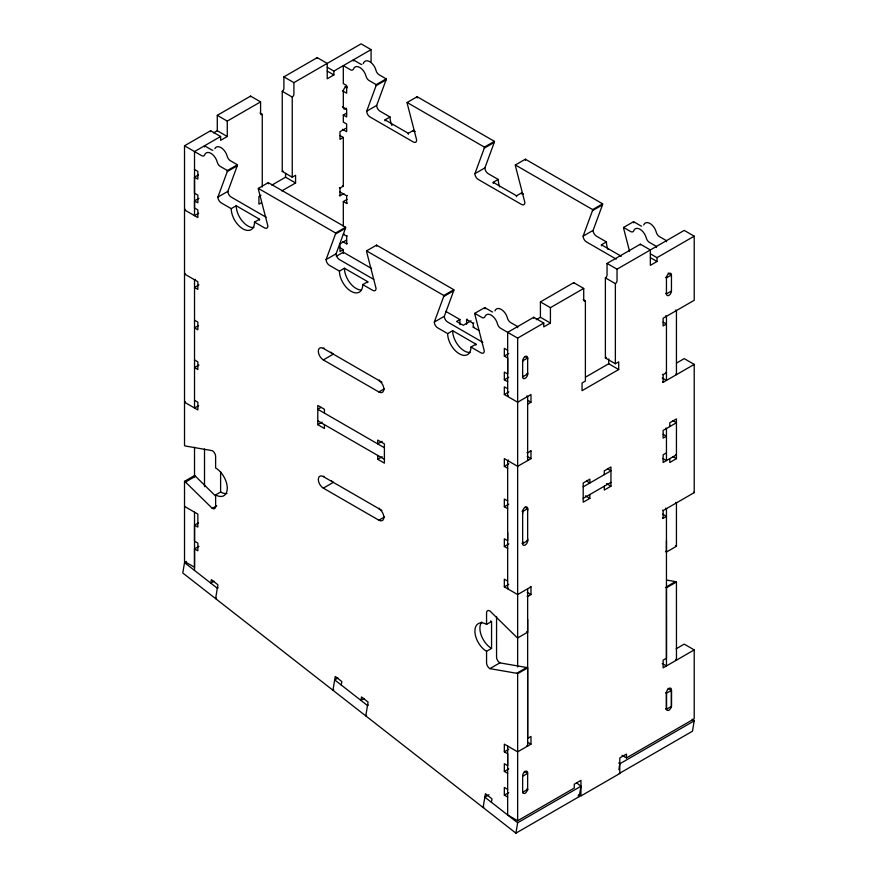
<?xml version="1.0" encoding="UTF-8"?>
<svg xmlns="http://www.w3.org/2000/svg" width="877" height="877" viewBox="0 0 877 877"><rect width="100%" height="100%" fill="white"/><g stroke="black" fill="none" stroke-linecap="round" stroke-linejoin="round"><path stroke-width="1.32" d="M215.578 496.009L195.472 476.277A4.714 2.719 60 0 0 194.519 475.575L184.521 481.341L184.521 561.499L194.519 567.266L194.519 512.179M194.519 476.836L194.519 447.303M198.958 198.355L194.519 200.921L194.519 207.97L197.851 209.899L197.851 217.584L184.521 209.899L185.354 209.417M324.435 424.665L324.435 428.513L317.781 424.665L317.781 405.437L324.435 409.285L324.435 413.122M346.645 113.089L343.313 115.019L343.313 122.067L346.645 123.986L346.645 131.682L342.479 129.281M353.31 60.995L353.31 59.877L360.337 63.933A4.714 2.719 60 0 0 361.806 64.394M382.186 441.339L377.735 443.905L377.735 440.057L384.4 443.894L384.4 463.133L377.735 459.285L377.735 455.437M507.662 532.69L507.662 540.703L504.33 538.785L504.33 546.481L507.662 548.399M508.496 588.314L507.662 588.785L507.662 500.635M507.662 746.064L507.662 814.985L517.649 820.751L517.649 673.668L527.647 667.901L527.647 746.064L526.814 745.582M517.649 667.002L517.649 636.943M525.148 507.213L527.647 508.649L527.647 540.703A3.53 2.094 -59 0 1 525.213 545.001A3.53 2.094 -59 0 1 522.593 543.619L522.648 541.591M527.647 372.999L527.647 374.019L522.648 376.902L522.648 375.882M522.648 792.128L522.648 792.26A2.609 1.502 -60.2 0 0 522.835 793.082L524.468 793.532A4.385 2.532 -60 0 0 525.827 792.742L527.461 790.407A2.609 1.502 -60 0 0 527.647 789.377L527.647 789.245M527.647 619.326L527.647 738.368L530.98 736.45L530.98 744.145L517.649 751.841L504.33 744.145L504.33 751.841L507.662 753.76L507.662 765.654L504.33 763.735L504.33 771.42L507.662 773.35M522.023 543.225L522.648 543.587L527.647 540.703L527.647 538.697M540.418 301.896L550.416 307.663L550.416 323.054L540.418 317.277L540.418 301.896L573.733 282.657L583.72 288.434L583.72 299.967A2.357 1.359 -60 0 0 585.387 300.932L585.387 381.067L582.054 382.997L582.054 390.682L618.702 369.535L618.702 361.839L615.369 363.758L605.382 357.991L605.382 277.856A2.357 1.359 -60 0 0 607.048 274.961L607.048 263.429L640.353 244.19L650.35 249.967L650.35 265.347L657.016 261.499L657.016 257.652L650.35 253.815M615.369 363.758L615.369 283.622A2.357 1.359 -60 0 0 617.035 280.739L617.035 269.195L607.048 263.429M656.456 247.555L656.456 246.437L649.429 242.381A4.714 2.719 60 0 1 646.294 238.007A9.428 5.437 60 0 0 640.013 229.248A9.428 5.437 60 0 0 633.731 230.75A4.714 2.719 60 0 1 630.585 231.506L623.558 227.45L633.556 221.673L640.583 225.729A4.714 2.719 60 0 0 641.569 226.123M671.453 690.331L671.442 706.358A2.609 1.502 -60 0 1 671.267 707.388L669.633 709.723A4.385 2.532 -60 0 1 668.263 710.513L666.63 710.052A2.609 1.502 -60 0 1 666.454 709.241L666.454 693.214L671.453 690.331L668.088 688.379M666.454 540.703L666.454 658.232L663.122 660.151L663.122 667.846L694.211 649.901L694.211 718.822L626.474 757.925L622.034 755.36M666.454 241.789L666.454 240.671L659.427 236.615A4.714 2.719 60 0 1 656.281 232.23A9.428 5.437 60 0 0 650 223.482A9.428 5.437 60 0 0 643.718 224.983M186.505 561.488L184.521 562.628L182.789 572.988L515.917 833.15L579.215 796.612L580.947 786.241L576.573 782.832M341.252 685.025L341.822 681.572L335.266 676.441L332.953 690.265L333.786 689.782M491.405 802.291L491.986 798.837L485.43 793.718L483.106 807.531L483.94 807.048M515.917 833.15L517.649 822.79L580.947 786.241M618.833 769.633L619.809 763.801L694.211 720.85L692.128 719.228M694.211 720.85L692.479 731.21L619.239 773.503M231.221 208.649L236.22 205.755L259.537 219.228L254.538 222.111A16.488 9.515 60 0 1 242.874 228.842A16.488 9.515 60 0 1 231.221 208.649L221.223 202.872A4.714 2.719 60 0 1 217.891 197.106L227.275 171.563A4.692 2.708 60 0 0 227.417 170.544L237.404 164.777L230.388 160.721A4.714 2.719 60 0 1 227.242 156.347A9.428 5.437 60 0 0 221.201 147.731A9.428 5.437 60 0 0 214.854 148.673M217.891 197.106L227.888 191.339L237.272 165.797A4.692 2.708 60 0 0 237.404 164.777M616.224 259.11L586.45 241.92A4.714 2.719 60 0 1 583.117 236.154L593.104 230.377L602.488 204.845A4.714 2.719 60 0 0 602.631 203.826L525.345 159.197L515.347 164.975A4.714 2.719 60 0 0 515.49 166.148L524.874 202.521A4.714 2.719 60 0 1 521.541 204.451L478.239 179.445A4.714 2.719 60 0 1 474.906 173.679L484.893 167.902L494.277 142.37A4.714 2.719 60 0 0 494.42 141.35L417.134 96.722L407.136 102.499A4.714 2.719 60 0 0 407.279 103.672L416.663 140.046A4.714 2.719 60 0 1 413.33 141.975L370.028 116.97A4.714 2.719 60 0 1 366.696 111.204L376.08 85.661A4.703 2.719 60 0 0 376.211 84.641L386.209 78.875L379.182 74.819A4.714 2.719 60 0 1 376.036 70.434A9.428 5.437 60 0 0 370.006 61.828A9.428 5.437 60 0 0 363.659 62.76M366.696 111.204L376.682 105.426L386.066 79.895A4.703 2.719 60 0 0 386.209 78.875M339.432 271.125L344.431 268.23L367.748 281.703L362.749 284.587A16.488 9.515 60 0 1 351.085 291.317A16.488 9.515 60 0 1 339.432 271.125L329.434 265.347A4.714 2.719 60 0 1 326.101 259.581L335.485 234.038A4.714 2.719 60 0 0 335.628 233.019L345.615 227.253L268.329 182.635L258.342 188.402A4.714 2.719 60 0 0 258.474 189.585L267.858 225.959A4.714 2.719 60 0 1 264.536 227.877L254.538 222.111M326.101 259.581L336.099 253.815L345.483 228.272A4.714 2.719 60 0 0 345.615 227.253M474.906 173.679L484.29 148.136A4.714 2.719 60 0 0 484.422 147.117L494.42 141.35M447.643 333.6L452.642 330.706L475.959 344.179L470.96 347.062A16.488 9.515 60 0 1 459.296 353.793A16.488 9.515 60 0 1 447.643 333.6L437.645 327.823A4.714 2.719 60 0 1 434.312 322.056L443.696 296.514A4.714 2.719 60 0 0 443.839 295.494L453.826 289.728L376.54 245.111L366.553 250.877A4.714 2.719 60 0 0 366.696 252.061L376.069 288.434A4.714 2.719 60 0 1 372.747 290.353L362.749 284.587M434.312 322.056L444.31 316.29L453.694 290.747A4.714 2.719 60 0 0 453.826 289.728M583.117 236.154L592.501 210.612A4.714 2.719 60 0 0 592.633 209.592L602.631 203.826M260.59 101.875L227.275 121.103L227.275 136.494L217.288 130.717L217.288 115.336L250.592 96.097L260.59 101.875L260.59 113.407A2.357 1.359 -60 0 0 262.256 114.372L262.256 186.998M281.824 190.901L295.571 182.975L295.571 175.279L292.238 177.198L282.241 171.432L282.241 91.296A2.357 1.359 -60 0 0 283.907 88.402L283.907 76.869L317.222 57.63L327.22 63.407L327.22 78.787L333.874 74.94L333.874 71.092L371.081 49.616L371.081 61.642M184.521 481.341A4.714 2.719 60 0 1 185.475 482.054L212.289 508.364A4.714 2.719 60 0 0 215.621 506.435L215.621 494.902A16.488 9.515 60 0 0 227.275 488.171A16.488 9.515 60 0 0 215.621 467.967L215.621 456.435A4.714 2.719 60 0 0 212.289 450.657L185.475 446.02A4.714 2.719 60 0 1 184.521 445.626L184.521 145.79L210.623 130.717L220.609 136.494L220.609 140.331L227.275 136.494M283.907 76.869L293.905 82.635L361.083 43.85L371.081 49.616M213.539 132.887L217.288 130.717M220.609 136.494L194.519 151.557L194.519 215.665L198.684 213.264M194.519 200.921L197.851 202.839L197.851 195.154L194.486 193.203L194.486 177.176L198.487 174.874M227.275 171.563L237.272 165.797M376.08 85.661L386.066 79.895M345.812 128.316L339.98 131.682L339.98 139.377L343.313 137.448L343.313 186.176L339.98 188.095L339.355 187.744M282.241 171.432L283.074 170.949M271.837 185.135L285.573 177.198L295.571 182.975M385.047 120.851A16.488 9.515 60 0 1 385.014 119.853L390.013 116.97A16.488 9.515 60 0 0 391.942 125.51M261.006 195.231L258.923 196.437L258.923 204.122L261.214 202.806M408.298 134.28A16.488 9.515 60 0 0 408.331 133.315L413.33 130.432L415.205 131.517M185.354 273.525L184.521 274.008L197.851 281.703L197.851 289.388L194.519 287.47L198.958 284.904M195.352 279.292L194.519 279.774L194.519 408.002L198.684 405.591M339.355 195.428L339.98 195.79L343.872 193.554M339.98 191.942L346.645 195.79L347.27 195.428M343.313 226.091L343.313 201.567L347.062 199.397M343.313 201.567L346.645 203.486L347.27 203.124M335.485 234.038L345.483 228.272M484.29 148.136L494.277 142.37M343.937 233.896L343.313 234.258L346.645 236.187L347.27 235.825M198.52 325.553L194.519 327.855L197.851 329.785L197.851 322.089L194.519 320.171M346.645 240.024L339.98 243.872L339.98 251.567L343.313 249.649L343.313 253.497M342.688 241.592L346.645 243.872L347.27 243.521M336.34 256.237L343.313 252.214L371.585 268.526M493.258 183.326A16.488 9.515 60 0 1 493.225 182.328L498.224 179.445A16.488 9.515 60 0 0 499.715 186.889M198.958 365.04L194.519 367.606L197.851 369.535L197.851 361.839L194.519 359.91M516.509 196.755A16.488 9.515 60 0 0 516.542 195.79L521.541 192.907L523.416 193.992M185.354 401.743L184.521 402.225L197.851 409.921L197.851 402.225L194.519 400.307M384.466 388.719L378.853 391.964L323.328 359.91A7.071 4.078 60 0 1 318.329 351.26A7.071 4.078 60 0 1 323.328 348.377L323.953 348.016M323.328 359.91L333.326 354.144A7.071 4.078 60 0 1 331.024 352.17M443.696 296.514L453.694 290.747M592.501 210.612L602.488 204.845M459.91 324.654L459.91 319.524L456.577 321.453L463.242 325.301L471.015 320.807M470.96 347.062L480.958 352.828A4.714 2.719 60 0 0 484.279 350.91L474.906 314.536A4.703 2.719 60 0 1 474.764 313.352L484.762 307.586L491.778 311.642A4.714 2.719 60 0 0 492.523 311.971M466.575 324.337L466.575 319.524L467.2 319.162M185.475 482.054L195.472 476.277M601.469 245.801A16.488 9.515 60 0 1 601.436 244.804L606.435 241.92A16.488 9.515 60 0 0 607.925 249.364M321.114 407.356L317.781 409.285L384.4 447.741M466.575 319.524L473.24 323.372L473.865 323.01M379.478 380.07L378.853 380.432A7.071 4.078 60 0 1 383.852 389.081A7.071 4.078 60 0 1 378.853 391.964M473.24 323.372L473.24 327.22L473.865 326.858M317.781 424.665L322.221 422.1M215.621 494.902L220.609 492.019A16.488 9.515 60 0 0 226.99 493.499M550.416 323.054L543.751 326.891L543.751 323.054L533.753 317.277L507.662 332.35L507.662 396.459L508.496 395.976M550.416 307.663L583.72 288.434M617.035 269.195L684.213 230.41L694.211 236.176L694.211 300.296L663.122 318.241L663.122 325.937L666.454 324.008L663.122 322.089M536.253 319.688L540.418 317.277M212.289 508.364L216.729 505.799M474.764 313.352L481.791 317.408A4.714 2.719 60 0 0 484.926 316.663A9.428 5.437 60 0 1 491.208 315.15A9.428 5.437 60 0 1 497.489 323.909A4.714 2.719 60 0 0 500.635 328.283L517.649 338.116L543.751 323.054M657.016 257.652L694.211 236.176M198.958 546.316L194.519 548.881L197.851 550.8L197.851 543.104L194.519 541.186L194.519 525.159L198.52 522.845M507.662 350.296L504.33 348.377L504.33 356.062L508.77 353.497M522.648 376.902L522.648 360.875L527.647 357.991L527.647 358.967M384.466 516.948L378.853 520.193L323.328 488.138A7.071 4.078 60 0 1 318.329 479.478A7.071 4.078 60 0 1 323.328 476.595L323.953 476.233M504.33 356.062L507.695 358.013L507.695 374.04L504.33 372.089L504.33 379.785L508.77 377.22M323.328 488.138L333.326 482.361A7.071 4.078 60 0 1 331.484 480.903M377.735 459.285L382.186 456.72M671.453 291A3.53 2.039 -60 0 1 668.954 295.319A3.53 2.039 -60 0 1 666.454 293.883L666.454 277.856A3.53 2.039 -60 0 1 668.954 273.525A3.53 2.039 -60 0 1 671.453 274.972L671.453 291L666.454 293.883L665.621 293.4M507.662 388.763L504.33 386.845L504.33 394.529L508.77 391.964M214.098 581.21L210.776 583.128L211.346 579.675L217.913 584.795L215.599 598.618L216.433 598.136M605.382 357.991L606.424 357.388M527.647 404.154L530.98 402.225L530.98 394.529L517.649 402.225L504.33 394.529M218.165 587.765L217.332 588.248L184.521 562.628M585.803 376.978L608.704 363.758L618.702 369.535M379.478 508.287L378.853 508.649A7.071 4.078 60 0 1 383.852 517.309A7.071 4.078 60 0 1 378.853 520.193M508.496 460.085L507.662 460.568L507.662 500.953L504.33 499.035L504.33 506.731L507.662 508.649M676.441 363.122L684.213 358.627L694.211 364.404L694.211 492.622L663.122 510.578L662.497 510.217M530.355 450.592L530.98 450.953L530.98 458.649L517.649 466.334L504.33 458.638L504.33 466.334L508.77 463.769M530.98 450.953L527.647 452.872L527.022 452.51M662.497 374.304L663.122 374.654L666.454 372.736L665.829 372.374M662.497 381.988L663.122 382.35L694.211 364.404M504.33 506.731L508.77 504.165M522.023 511.17L522.648 511.532L527.647 508.649L527.647 510.655M583.172 486.856L610.929 470.828L607.597 468.899M583.172 498.388L610.929 482.361M504.33 546.481L508.77 543.915M666.454 452.872L663.122 454.801L663.122 462.497L676.441 454.801L675.816 454.439M589.859 494.529L589.859 498.377L583.194 502.225L583.194 482.997L589.859 479.149L589.859 482.997L586.527 481.067M604.297 474.654L604.297 470.806L610.951 466.97L610.951 486.198L604.297 490.046L604.297 486.198M669.787 426.595L669.787 422.747L676.441 418.899L676.441 458.649L669.787 462.497L669.787 458.649M338.018 677.976L334.685 679.894L367.496 705.525L368.329 705.042M507.662 581.1L504.33 579.171L504.33 586.866L508.77 584.301M527.022 596.119L527.647 596.481L530.98 594.562L530.98 586.866L517.649 594.562L504.33 586.866M662.497 517.912L663.122 518.263L666.454 516.345L662.705 514.185M486.56 651.326A16.488 9.515 60 0 1 474.906 631.133A16.488 9.515 60 0 1 486.56 624.402L491.558 621.519L491.558 648.443L486.56 651.326L486.56 662.869A4.714 2.719 60 0 0 489.892 668.636L516.696 673.284A4.714 2.719 60 0 1 517.649 673.668M364.262 698.476L360.929 700.394L361.51 696.941L368.077 702.071L365.764 715.884L366.586 715.402M486.56 624.402L486.56 612.859A4.714 2.719 60 0 1 489.892 610.94L516.696 637.25A4.714 2.719 60 0 0 517.649 637.963L527.647 632.185L527.647 588.785M665.5 551.337A4.714 2.719 60 0 0 666.454 552.05L676.441 546.283L676.441 502.883L675.608 502.4M489.892 668.636L499.89 662.869L526.693 667.507A4.714 2.719 60 0 1 527.647 667.901M516.696 673.284L526.693 667.507M666.608 586.735L675.487 581.604A4.714 2.719 60 0 1 676.441 581.988L676.463 660.151L675.63 659.668M665.5 587.371A4.714 2.719 60 0 1 666.454 587.765L676.441 581.988M676.156 648.783L684.213 644.124L694.211 649.901M504.33 751.841L508.77 749.276M504.33 771.42L508.77 768.855M489.004 794.759L484.849 797.171L517.649 822.79M522.648 776.233L527.647 773.35L524.314 771.42M507.662 789.377L504.33 787.447L504.33 795.143L508.77 792.578M527.647 789.377L522.648 792.26L522.648 775.761A3.53 2.039 -60 0 1 525.148 771.431A3.53 2.039 -60 0 1 527.647 772.878L527.647 789.377L526.814 788.894M666.454 709.241L671.442 706.358L671.442 689.848A3.53 2.039 -60 0 0 668.954 688.412A3.53 2.039 -60 0 0 666.454 692.731L666.454 709.241L665.621 708.759M517.649 820.751L574.282 788.061L574.282 784.213L580.947 780.366L580.947 795.943L619.809 773.503L619.809 757.925L626.474 754.077L626.474 757.925M667.112 580.157L675.487 581.604M376.211 84.641L369.184 80.585A4.714 2.719 60 0 1 366.049 76.211A9.428 5.437 60 0 0 359.767 67.452A9.428 5.437 60 0 0 353.486 68.954A4.714 2.719 60 0 1 350.34 69.7L343.313 65.643L343.313 83.6L346.645 85.518L346.645 93.214L342.479 90.813M407.136 102.499L484.422 147.117M515.347 164.975L592.633 209.592M327.22 67.255L333.874 71.092M327.22 71.092L333.874 74.94M650.35 257.663L657.016 261.499M344.957 86.472L347.171 87.755M668.131 273.054L671.453 274.972L666.454 277.856L665.621 277.373M390.013 116.97L380.015 111.204A4.714 2.719 60 0 1 376.682 105.426M498.224 179.445L488.226 173.679A4.714 2.719 60 0 1 484.893 167.902M606.435 241.92L596.437 236.154A4.714 2.719 60 0 1 593.104 230.377M385.014 119.853L408.331 133.315M493.225 182.328L516.542 195.79M601.436 244.804L621.256 256.248M342.479 106.841L346.645 109.241L346.645 116.937L343.313 115.019M675.608 310.063L676.441 310.546L676.441 374.654L675.608 374.183M282.241 91.296L292.238 97.062L292.238 177.198M605.382 277.856L615.369 283.622M665.621 315.841L666.454 316.323L666.454 380.432L662.288 378.031M339.98 135.529L343.313 137.448M260.03 113.089L262.256 114.372M583.172 299.649L585.387 300.932M342.688 185.814L343.313 186.176M217.288 115.336L227.275 121.103M672.703 420.576L676.441 422.747L663.122 430.432L663.122 438.127L666.454 436.209L663.122 434.279M184.521 145.79L201.546 155.613A4.714 2.719 60 0 0 204.681 154.856A9.428 5.437 60 0 1 210.962 153.354A9.428 5.437 60 0 1 217.244 162.113A4.714 2.719 60 0 0 220.39 166.487L227.417 170.544M258.342 188.402L335.628 233.019M366.553 250.877L443.839 295.494M665.829 428.151L666.454 428.513L666.454 460.568L662.705 458.408M339.98 247.72L343.313 249.649M525.148 356.544L527.647 357.991L527.647 374.019A3.53 2.094 -59 0 1 525.213 378.316A3.53 2.094 -59 0 1 522.593 376.935M445.779 311.368L459.91 319.524M473.24 327.22L478.787 330.421M194.519 169.502L197.851 171.432L197.851 179.127L194.486 177.176M266.4 217.419L231.221 197.106A4.714 2.719 60 0 1 227.888 191.339M373.712 279.379L339.432 259.581A4.714 2.719 60 0 1 336.099 253.815M482.832 342.37L447.643 322.056A4.714 2.719 60 0 1 444.31 316.29M673.108 456.72L676.441 458.649M526.814 373.536L527.647 374.019M504.33 379.785L507.662 381.714M526.814 395.976L527.647 396.459L527.647 460.568M693.586 492.26L694.211 492.622M527.647 400.307L530.98 402.225M665.621 508.167L666.454 508.649L666.454 552.05M606.511 483.633L610.951 486.198M527.23 456.478L530.98 458.649M585.419 495.812L589.859 498.377M323.328 348.377L381.901 382.197M504.33 466.334L507.662 468.263M527.022 540.342L527.647 540.703M317.781 420.817L384.4 459.285M530.355 586.505L530.98 586.866M662.299 663.516L666.465 665.917L666.454 587.765M527.23 592.392L530.98 594.562M323.328 476.595L381.901 510.414M665.621 692.731L666.454 693.214M184.521 506.413L197.851 514.097L197.851 527.077L194.519 525.159M527.647 742.216L530.98 744.145M578.721 794.661L580.947 795.943M504.33 795.143L507.662 797.072M618.713 762.957L619.809 763.801M578.118 795.757L579.215 796.612M629.565 251.359L623.7 228.623A4.692 2.708 60 0 1 623.558 227.45M522.648 360.875L522.648 361.861M527.581 508.682A3.53 1.984 -61 0 0 525.213 507.18A3.53 1.984 -61 0 0 522.703 511.499L522.648 513.538M663.122 374.654L663.122 382.35M663.122 510.578L663.122 518.263M640.353 244.19L640.353 244.913M608.704 358.956L608.704 363.758M573.733 282.657L573.733 283.381M533.753 317.277L533.753 318.241M522.648 511.532L522.648 543.587M517.649 327.702L517.649 326.573L510.622 322.517A4.714 2.719 60 0 1 507.487 318.143A9.428 5.437 60 0 0 501.205 309.384A9.428 5.437 60 0 0 494.924 310.886M517.649 338.116L517.649 637.963M496.557 616.465L496.557 657.092A4.714 2.719 60 0 0 499.89 662.869M346.645 195.79L346.645 203.486M346.645 236.187L346.645 243.872M339.98 188.095L339.98 195.79M317.222 57.63L317.222 58.353M293.905 82.635L293.905 94.179A2.357 1.359 -60 0 1 292.238 97.062M285.573 173.35L285.573 177.198M250.592 96.097L250.592 96.821M220.609 471.815L220.609 492.019M210.623 130.717L210.623 131.682M204.516 146.908L204.516 145.79L211.543 149.846A4.714 2.719 60 0 0 212.771 150.274M204.516 449.046L204.516 486.636M194.519 548.881L194.519 570.434M484.893 308.759A4.703 2.719 60 0 1 484.762 307.586M376.682 246.284A4.714 2.719 60 0 1 376.54 245.111M268.472 183.808A4.714 2.719 60 0 1 268.329 182.635M522.703 360.842A3.53 1.984 -61 0 1 525.213 356.511A3.53 1.984 -61 0 1 527.581 358.024M253.946 227.494A16.488 9.515 60 0 1 242.173 220.938A16.488 9.515 60 0 1 236.22 205.755M259.537 219.228A16.488 9.515 60 0 1 259.504 220.193M470.368 352.444A16.488 9.515 60 0 1 458.594 345.889A16.488 9.515 60 0 1 452.642 330.706M475.959 344.179A16.488 9.515 60 0 1 475.926 345.143M361.412 290.024A16.488 9.515 60 0 1 344.431 268.23M367.748 281.703A16.488 9.515 60 0 1 367.715 282.668M527.647 632.185A4.714 2.719 60 0 1 526.693 631.484M491.558 648.443A16.488 9.515 60 0 1 481.309 635.463A16.488 9.515 60 0 1 481.802 621.979M490.506 620.971A16.488 9.515 60 0 1 491.558 621.519M676.441 546.283A4.714 2.719 60 0 1 675.487 545.571M363.473 63.188A4.714 2.719 60 0 1 363.275 63.593M633.698 222.857A4.692 2.708 60 0 1 633.556 221.673M525.487 160.381A4.714 2.719 60 0 1 525.345 159.197M521.541 192.907A16.488 9.515 60 0 1 521.508 193.872M417.277 97.906A4.714 2.719 60 0 1 417.134 96.722M413.33 130.432A16.488 9.515 60 0 1 413.297 131.397M346.503 108.255A3.53 2.039 -60 0 1 343.324 107.575L343.324 91.022A3.53 2.039 -60 0 1 346.963 86.626"/></g></svg>
